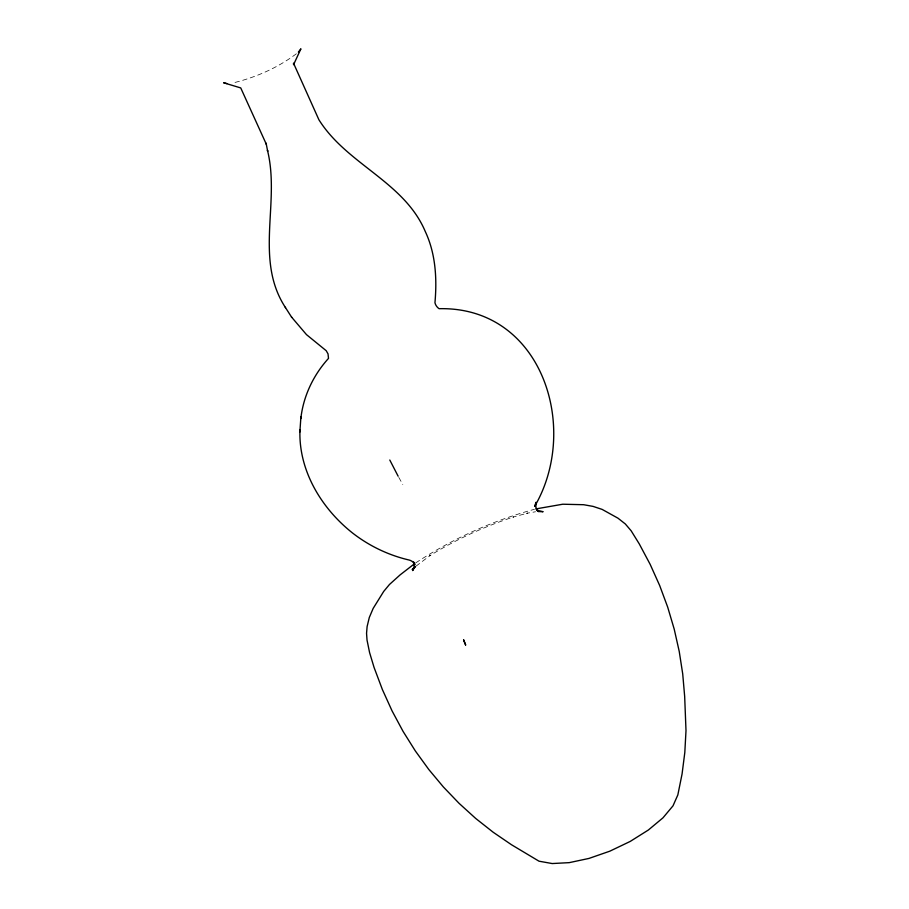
<?xml version="1.0" encoding="UTF-8"?>
<svg xmlns="http://www.w3.org/2000/svg" width="909" height="909" viewBox="0 0 909 909"><rect width="100%" height="100%" fill="white"/><g stroke="black" fill="none" stroke-linecap="round" stroke-linejoin="round"><path stroke-width="0.68" stroke-dasharray="4.54 3.41" d="M415.97 566.193L430.298 555.388L429.571 555.842C455.863 539.526 484.247 526.629 513.619 516.937L512.903 517.153L527.572 513.108L526.561 513.301L535.537 511.767M296.345 53.779C277.563 67.959 255.281 77.629 232.42 83.06M415.754 562.864C452.148 538.946 492.428 520.732 534.447 509.29M398.801 477.407L402.812 484.531"/><path stroke-width="1.36" d="M300.845 418.56C303.288 396.21 313.423 374.997 328.501 358.396L328.024 353.874L326.206 350.704L306.481 334.626L291.505 317.025M415.027 566.637L412.663 570.591L414.197 566.943L413.561 561.944L414.924 564.773C413.845 562.421 411.663 560.626 409.141 560.035C388.62 555.274 369.224 545.968 352.601 533.049C321.491 508.461 298.447 470.555 299.959 429.946M299.868 432.002L300.913 416.89M298.334 52.131L300.913 48.813L293.573 64.664L293.516 63.187L318.911 119.772C346.999 164.563 404.289 181.755 425.31 231.579C435.718 253.804 437.07 278.768 434.957 302.742C435.536 305.151 437.024 307.31 439.081 308.685C542.15 306.378 580.385 428.15 534.662 506.37L536.037 502.279L535.856 507.381L538.605 511.676L536.662 510.222M414.879 566.739L412.197 569.625L415.027 567.046M414.663 563.625L400.176 574.829L389.461 584.498L383.712 591.418L373.167 608.405L369.304 617.484L367.111 626.574L366.554 633.323L367.031 640.084L369.588 652.594L374.088 667.501L382.382 689.545L392.052 710.861L403.051 731.359L415.322 750.925L428.798 769.503L443.399 786.989L459.056 803.317L475.68 818.43L493.201 832.258L511.506 844.745L539.026 861.198L552.206 863.55L569.261 862.641L588.975 858.426L609.837 851.176L630.176 841.45L648.356 830.019L662.979 817.827L673.012 805.829L677.841 794.909L682.068 773.979L684.807 752.527L686 730.643L684.67 696.487L682.716 673.899L679.228 651.412L674.205 629.108L667.683 607.11L659.661 585.498L650.174 564.387L639.243 543.855L631.153 530.799L625.312 523.959L617.995 518.198L602.144 509.404L593.066 506.393L583.635 504.711L562.751 504.222L535.742 508.938M539.367 511.597L543.127 511.71L536.696 510.233M226.875 83.56L223.648 82.787L240.737 87.923L266.303 144.201L266.098 143.167L267.678 151.337L267.462 150.28C280.438 202.468 254.043 259.667 285.528 307.674M285.256 307.242L291.687 317.309M398.131 476.214L389.791 460.022M465.624 644.97L463.601 639.845L465.624 644.97"/></g></svg>
